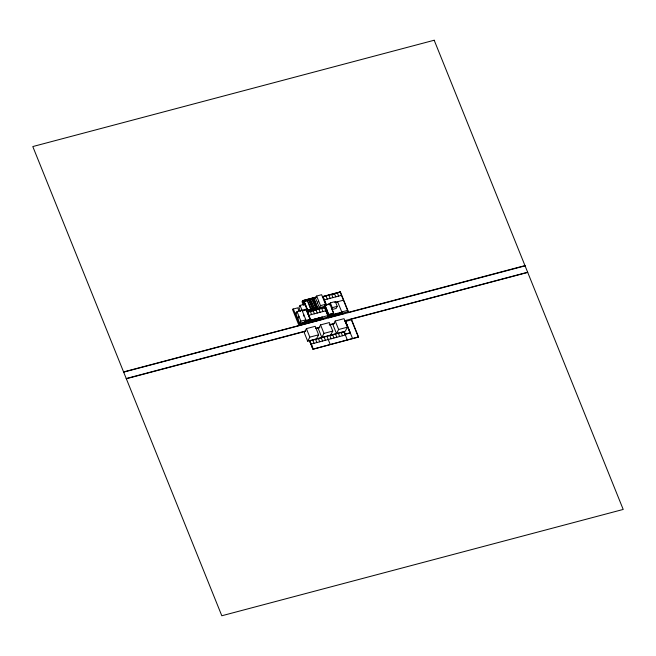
<?xml version="1.0" encoding="UTF-8"?>
<svg xmlns="http://www.w3.org/2000/svg" width="656" height="656" viewBox="0 0 656 656"><rect width="100%" height="100%" fill="white"/><g stroke="black" fill="none" stroke-linecap="round" stroke-linejoin="round"><path stroke-width="0.98" d="M309.673 340.743L313.084 349.222L358.479 336.897M123.672 372.141L525.038 265.877M126.239 378.528L305.819 330.96M316.873 308.41L317.463 307.311L313.593 297.709L317.365 307.492L306.393 310.403L306.918 308.927L304.983 304.122L300.046 305.434L298.923 307.541L300.53 311.543M316.11 297.045L302.621 300.612L302.031 301.711L303.49 305.319M306.918 308.927L297.012 311.551L295.881 313.658L299.751 323.26L300.883 321.153L305.852 319.833L300.046 305.434M297.816 318.463L298.947 316.348M303.375 316.044L303.917 315.036M306.295 310.583L317.463 307.311M307 311.026L307.566 309.911M307.147 310.985L307.631 310.075L304.195 301.53M307.328 311.92L310.796 320.538M324.769 307.5L307.393 312.199L324.54 307.566L328.681 317.84M308.582 310.427L310.231 309.993L310.632 311.001M313.01 298.808L315.52 298.136L316.651 296.028L321.62 294.708L325.491 304.31L324.343 306.426L306.778 311.083M310.714 309.074L307.418 310.231M310.288 310.149L310.78 309.238L306.91 299.636M304.72 321.948L305.852 319.833M313.584 309.279L314.068 308.369L310.206 298.767M317.455 302.941L318.578 300.833M299.12 323.424L309.657 320.636L310.296 319.439L305.368 320.743M310.682 320.12L307.443 312.092M326.335 304.737L323.014 296.528M316.471 338.84L318.627 334.806L315.2 326.311L306.409 328.64L304.253 332.674L307.672 341.177L345.286 331.206L347.442 327.172L344.023 318.677L335.224 321.005L333.068 325.048L336.487 333.543L338.644 329.501L347.442 327.172M325.491 304.31L320.513 305.63L319.39 307.738L315.52 298.136M307.672 341.177L309.829 337.135L318.627 334.806M309.591 340.923L344.08 331.788M309.788 340.915L313.084 348.967M329.222 304.983L330.345 302.875L335.314 301.555L337.25 306.36L336.126 308.468L332.592 309.402M326.18 310.985L326.762 309.894M329.665 304.392L329.919 303.917L324.999 305.22L328.738 314.552L328.098 315.757L341.751 312.133M326.262 311.198L326.844 310.099M322.85 319.226L123.582 371.919M322.973 319.398L321.809 317.266M320.554 324.892L318.398 328.935L321.817 337.43L323.974 333.387L332.772 331.059L329.345 322.563L320.554 324.892L323.974 333.387M319.693 327.377L315.667 328.353M340.103 291.936L348.475 312.6M331.739 308.689L332.28 307.672L337.25 306.36M333.035 314.445L333.674 313.248L331.797 308.582M330.616 335.093L332.772 331.059M342.637 314.191L342.432 313.215M350.156 332.986L345.146 320.546L352.567 338.471M351.026 319.029L358.274 336.905M350.353 332.977L345.081 334.38L343.99 331.559L347.286 339.865M527.604 272.256L344.802 320.677M316.012 297.225L302.523 300.801L303.999 304.458M302.949 301.858L313.921 298.947M322.941 296.709L340.456 292.068L323.105 296.709M308.861 301.465L309.96 301.17M312.158 300.596L313.248 300.3M308.189 302.818L310.386 302.236M311.485 301.94L313.675 301.358M309.714 303.58L310.813 303.293M313.01 302.711L314.101 302.424M324.384 299.874L341.473 295.339M309.042 304.933L311.239 304.351M312.338 304.064L314.536 303.482M310.575 305.721L311.674 305.425M313.871 304.843L314.962 304.556M309.911 307.082L312.108 306.508M313.207 306.213L315.397 305.63M311.444 307.869L312.543 307.582M314.732 307L315.831 306.705L312.395 298.185M302.424 310.985L306.377 309.944L310.542 320.407L322.186 317.324M325.63 304.925L330.247 303.695M334.929 302.416L343.432 300.202M295.028 313.256L296.799 312.781M330.247 303.9L324.925 305.335L328.681 314.659L333.617 313.355L329.861 304.023M335.126 302.613L337.873 301.883M308.828 309.968L307.393 310.526M307.123 311.928L324.679 307.279M308.689 315.306L325.786 310.78M328.738 314.552L333.674 313.248M305.311 320.85L310.247 319.546M310.649 320.169L327.746 315.643M341.866 311.903L347.541 310.403M322.293 318.234L298.587 324.515L292.437 309.247L297.75 307.836L299.111 311.231M328.443 316.602L342.096 312.986M328.59 317.619L342.473 313.937M348.385 312.371L524.972 265.598M329.246 324.851L334.371 323.4M126.329 378.75L305.073 331.411M315.864 328.549L319.784 327.508M329.591 324.917L334.494 323.613M344.49 320.964L345.228 320.768M351.14 319.201L527.727 272.429M345.679 321.374L351.362 319.866M345.245 334.035L350.066 332.764M311.141 344.056L345.327 335.003M322.047 317.201L310.624 320.226L306.434 309.837M348.615 312.313L340.366 291.838L322.85 296.479L326.262 304.958M351.378 319.136L358.602 337.069L312.912 349.172L309.501 340.702M347.327 310.46L347.844 311.748L342.547 313.15L342.03 311.862M337.356 292.929L338.635 296.094M334.519 293.683L335.79 296.848M337.643 301.94L342.801 314.372M339.513 312.732L339.857 313.584M331.674 294.437L332.953 297.603M344.228 331.501L345.335 334.265M328.836 295.192L330.107 298.357M336.003 313.658L336.339 314.511M330.345 302.875L332.28 307.672M341.21 332.592L342.489 335.757M325.991 295.938L327.27 299.103M335.224 321.005L338.644 329.501M332.485 314.593L332.83 315.438M338.373 333.346L339.644 336.512M328.976 315.52L329.32 316.372M324.343 306.426L328.82 317.553M335.528 334.093L336.807 337.258M327.533 315.7L328.049 316.996L322.752 318.398L322.235 317.102M332.69 334.847L333.961 338.012M321.67 308.369L322.949 311.534M316.651 296.028L320.513 305.63M320.825 307.361L321.169 308.213M329.845 335.601L331.124 338.767M318.832 309.124L320.103 312.289M321.948 317.381L322.678 319.185M317.315 308.287L317.66 309.14M321.071 317.611L321.415 318.463M326.959 336.364L330.198 344.392M315.987 309.878L317.266 313.043M311.297 298.472L311.723 299.53M313.806 309.222L314.15 310.067M317.561 318.545L317.906 319.398M309.107 299.054L312.978 308.656M324.121 337.118L325.392 340.284M313.15 310.624L314.421 313.789M308.008 299.341L308.435 300.407M310.468 309.534L307.246 310.567L307.033 310.034M314.052 319.472L314.396 320.325M321.276 337.873L322.555 341.038M305.811 299.923L306.237 300.989M310.304 311.379L311.584 314.544M304.712 300.218L305.147 301.276M303.621 300.505L307.566 310.19M318.439 338.627L319.71 341.792M302.621 300.612L304.441 305.138M309.657 320.636L310.001 321.489M315.593 339.373L316.873 342.539M306.147 321.571L306.491 322.416M312.756 340.128L314.027 343.293M306.409 328.64L309.829 337.135M302.637 322.498L302.974 323.351M309.862 340.899L313.101 348.918M297.012 311.551L300.883 321.153M293.314 309.009L299.464 324.277M340.497 292.789L340.226 292.125L340.464 292.838M345.318 320.587L350.394 333.199M434.19 40.237L32.8 146.559L221.81 615.763L623.2 509.441L434.19 40.237"/></g></svg>
